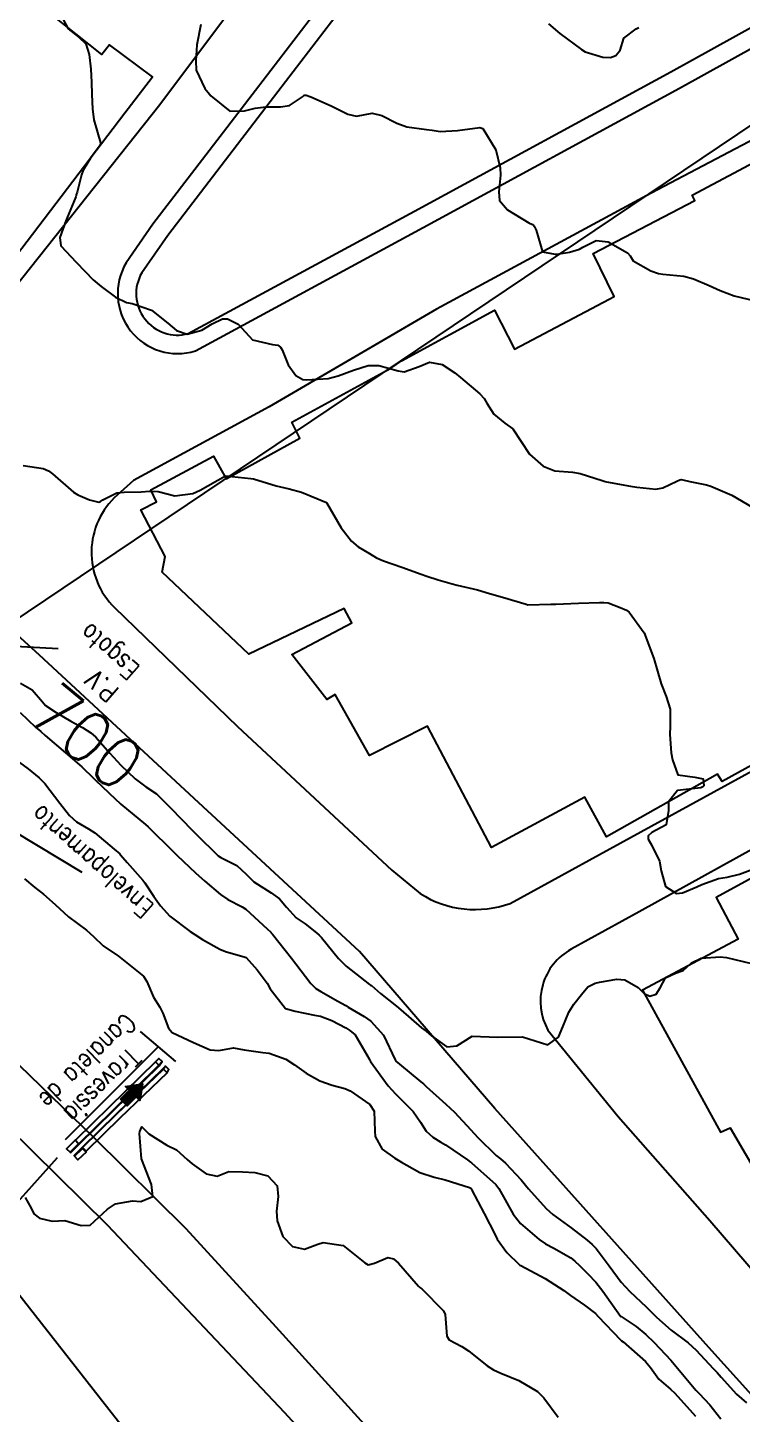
# Model space of a CAD drawing. Header units: metres. Extents: x 292545 to 299085, y 7450245 to 7463078.
# Drawn here: x 297972.6 to 298029, y 7452059.7 to 7452169.2 of the extents above; entities that cross this region are included whole.
import ezdxf
from ezdxf.enums import TextEntityAlignment as Align

# ---------------------------------------------------------------- set-up
doc = ezdxf.new("R2010")
doc.units = ezdxf.units.M
doc.linetypes.add('CONTINUO', pattern=[0])
for name, color, linetype in [('Area Verde e Lazer', 94, 'Continuous'), ('CANALETA', 151, 'Continuous'), ('Cotas', 45, 'Continuous'), ('Curvas de Nivel 1m', 11, 'Continuous'), ('Curvas de Nivel 5m', 15, 'Continuous'), ('Edificações', 30, 'Continuous'), ('Linha Férrea', 20, 'Continuous'), ('Pórtico', 62, 'Continuous'), ('TEXTO', 45, 'Continuous'), ('Vias Primárias', 230, 'Continuous')]:
    doc.layers.add(name, color=color, linetype=linetype)
doc.styles.add('ROMANS', font='romans', dxfattribs={"height": 0.2})
doc.styles.add('Style-STANDARD', font='STANDARD.shx')

msp = doc.modelspace()

# ---------------------------------------------------------------- hatches: boundary and pattern name
at = {"layer": 'TEXTO'}
msp.add_hatch(color=256, dxfattribs=at).paths.add_polyline_path([(297979.9, 7452084.56), (297980.61, 7452085.28), (297980.31, 7452085.58), (297981.64, 7452085.79), (297981.44, 7452084.46), (297981.14, 7452084.76), (297980.42, 7452084.04)])

# ---------------------------------------------------------------- linework, layer by layer
at = {"layer": 'Area Verde e Lazer'}
msp.add_lwpolyline([(297985.26, 7452145.01), (298003.13, 7452154.67), (298023.37, 7452165.67), (298043.44, 7452176.82, 0.492846), (298043.05, 7452196.11), (298029.52, 7452204.1, 0.32389), (298022.52, 7452203.45), (298012.08, 7452189.98), (298001.42, 7452175.98), (297991.73, 7452163.32), (297983.65, 7452152.77), (297981.58, 7452149.81, 0.667779)], format="xyb", close=True, dxfattribs=at)
at = {"layer": 'CANALETA', "linetype": 'CONTINUO'}
for points in [[(297975.93, 7452080.38, 703.83), (297975.97, 7452080.37, 703.34), (297976.63, 7452081.02, 703.27), (297979.32, 7452083.64, 703.46), (297982.95, 7452087.2, 703.36), (297983.19, 7452087.53, 703.24)], [(297982.66, 7452087.52, 703.69), (297979.03, 7452083.96, 703.77), (297976.34, 7452081.32, 703.57)], [(297983.47, 7452087.17, 703.3), (297983.24, 7452086.96, 703.36), (297979.53, 7452083.37, 703.45), (297976.87, 7452080.75, 703.26), (297976.24, 7452080.11, 703.34), (297976.26, 7452080.07, 703.84)], [(297976.61, 7452081.03, 703.57), (297979.31, 7452083.67, 703.77), (297982.94, 7452087.24, 703.66)], [(297976.9, 7452080.74, 703.56), (297979.57, 7452083.36, 703.74), (297983.3, 7452086.95, 703.66)], [(297983.58, 7452086.66, 703.66), (297979.85, 7452083.07, 703.74), (297977.18, 7452080.45, 703.56)], [(297976.59, 7452081.03, 703.74), (297976.61, 7452081.03, 703.57), (297976.34, 7452081.32, 703.57), (297976.31, 7452081.32, 703.77)], [(297977.18, 7452080.38, 703.77), (297977.18, 7452080.45, 703.56), (297976.9, 7452080.74, 703.56), (297976.91, 7452080.67, 703.76)]]:
    msp.add_polyline3d(points, dxfattribs=at)
for points in [[(297982.94, 7452087.24, 703.66), (297983.19, 7452087.53, 703.24), (297982.93, 7452087.77, 703.2), (297982.66, 7452087.52, 703.69)], [(297983.3, 7452086.95, 703.66), (297983.58, 7452086.66, 703.66), (297983.72, 7452086.91, 703.29), (297983.47, 7452087.17, 703.3)], [(297975.93, 7452080.38, 703.83), (297976.59, 7452081.03, 703.74), (297976.31, 7452081.32, 703.77), (297975.65, 7452080.66, 703.34)], [(297976.26, 7452080.07, 703.84), (297976.91, 7452080.67, 703.76), (297977.18, 7452080.38, 703.77), (297976.53, 7452079.78, 703.34)]]:
    msp.add_polyline3d(points, close=True, dxfattribs=at)
at = {"layer": 'Curvas de Nivel 1m', "flags": 128}
for points, elevation in [([(297975.32, 7452169.93), (297975.78, 7452169.08), (297976.62, 7452168.43), (297977.16, 7452167.9), (297977.44, 7452167.06), (297977.56, 7452165.9), (297977.62, 7452164.86), (297977.65, 7452163.9), (297977.68, 7452162.76), (297977.79, 7452161.9), (297978.32, 7452160.08), (297978.3, 7452159.89), (297977.53, 7452158.87), (297976.96, 7452157.91), (297976.83, 7452157.56), (297976.47, 7452156.18), (297976.41, 7452155.97), (297976.4, 7452155.91), (297976.37, 7452155.82), (297975.58, 7452153.92), (297975.11, 7452152.61), (297975.2, 7452151.93), (297976.4, 7452150.65), (297977.11, 7452149.91), (297977.74, 7452149.26), (297978.38, 7452148.72), (297979.52, 7452147.88), (297980.37, 7452147.47), (297980.83, 7452147.39), (297982.36, 7452146.87), (297983.64, 7452145.83), (297984.34, 7452145.25), (297985.18, 7452144.97), (297986.34, 7452145.28), (297987.15, 7452145.79), (297987.96, 7452146.17), (297988.35, 7452146.18), (297989.21, 7452145.76), (297990.33, 7452144.52), (297991.91, 7452144.15), (297992.33, 7452144.09), (297992.54, 7452143.94), (297992.67, 7452143.72), (297993.16, 7452142.56), (297993.75, 7452141.71), (297994.3, 7452141.39), (297994.63, 7452141.36), (297996.3, 7452141.47), (297997.11, 7452141.67), (297998.3, 7452142.13), (297999.46, 7452142.49), (298000.31, 7452142.49), (298001.84, 7452142.07), (298002.3, 7452142), (298003.49, 7452142.41), (298004.31, 7452142.77), (298005.31, 7452142.57), (298006.3, 7452141.91), (298006.76, 7452141.56), (298008.28, 7452140.26), (298008.63, 7452139.89), (298008.83, 7452139.53), (298009.39, 7452138.65), (298010.26, 7452137.93), (298010.89, 7452137.5), (298012.22, 7452135.49), (298013.28, 7452134.54), (298014.21, 7452134.19), (298015.6, 7452134.06), (298016.21, 7452133.96), (298017.94, 7452133.42), (298018.2, 7452133.34), (298018.3, 7452133.32), (298020.2, 7452132.98), (298020.7, 7452132.88), (298022.19, 7452132.73), (298022.73, 7452132.83), (298023.84, 7452133.35), (298024.08, 7452133.47), (298024.2, 7452133.5), (298024.32, 7452133.47), (298024.87, 7452133.34), (298026.2, 7452133.08), (298026.54, 7452132.98), (298028.19, 7452132.26), (298029.86, 7452131.27)], 698), ([(298013.7, 7452169.47), (298014.62, 7452168.7), (298016.33, 7452167.44), (298016.6, 7452167.27), (298018.01, 7452166.83), (298018.6, 7452166.82), (298019.04, 7452166.96), (298019.38, 7452167.4), (298019.67, 7452168.34), (298020.63, 7452169.08), (298020.84, 7452169.18)], 696), ([(297986.26, 7452169.43), (297985.94, 7452167.8), (297985.85, 7452166.55), (297985.89, 7452165.81), (297986.57, 7452164.36), (297986.82, 7452164.05), (297987.04, 7452163.79), (297988.54, 7452162.57), (297989.71, 7452162.59), (297990.55, 7452162.8), (297991.38, 7452162.91), (297992.55, 7452162.91), (297993.25, 7452163.01), (297994.27, 7452163.7), (297994.42, 7452163.84), (297994.56, 7452163.84), (297994.94, 7452163.7), (297996.55, 7452162.99), (297997.87, 7452162.33), (297998.54, 7452162.19), (297999.77, 7452162.41), (298000.54, 7452162.22), (298001.72, 7452161.62), (298002.53, 7452161.33), (298004.08, 7452161.14), (298004.53, 7452161.07), (298005.15, 7452160.96), (298006.53, 7452161.06), (298008.29, 7452161.29), (298008.53, 7452161.21), (298009.55, 7452159.52), (298009.9, 7452158.11), (298009.92, 7452157.52), (298009.79, 7452156.2), (298009.85, 7452155.52), (298010.46, 7452154.78), (298012.17, 7452153.77), (298012.44, 7452153.62), (298012.52, 7452153.57), (298012.59, 7452153.49), (298012.75, 7452153.17), (298013.24, 7452151.48), (298014.23, 7452151.28), (298014.41, 7452151.28), (298014.56, 7452151.31), (298015.36, 7452151.45), (298016.17, 7452151.69), (298016.42, 7452151.83), (298017.49, 7452152.37), (298018.43, 7452152.26), (298019.95, 7452151.4), (298020.16, 7452151.15), (298020.41, 7452150.77), (298021.8, 7452149.98), (298022.4, 7452149.76), (298022.73, 7452149.7), (298024.4, 7452149.56), (298025.17, 7452149.33), (298026.39, 7452148.8), (298027.28, 7452148.41), (298028.37, 7452147.99), (298030.04, 7452147.6)], 697), ([(297972.21, 7452134.59), (297973.79, 7452134.36), (297974.21, 7452134.18), (297974.54, 7452133.94), (297976.19, 7452132.49), (297976.54, 7452132.27), (297977.46, 7452131.9), (297978.18, 7452131.71), (297978.32, 7452131.75), (297978.52, 7452131.89), (297979.61, 7452132.45), (297980.19, 7452132.49), (297981.54, 7452132.51), (297982.19, 7452132.57), (297982.89, 7452132.54), (297984.19, 7452132.2), (297985.62, 7452132.38), (297986.19, 7452132.65), (297988.2, 7452133.77), (297990.2, 7452133.58), (297990.41, 7452133.54), (297992.2, 7452132.99), (297993.24, 7452132.76), (297994.19, 7452132.49), (297996.18, 7452131.68), (297997.34, 7452129.67), (297998.14, 7452128.63), (297998.67, 7452128.19), (297999.56, 7452127.64), (298000.13, 7452127.31), (298000.68, 7452127.06), (298002.12, 7452126.58), (298003.66, 7452126.03), (298004.11, 7452125.87), (298004.99, 7452125.57), (298006.1, 7452125.26), (298006.49, 7452125.16), (298008.1, 7452124.77), (298009.06, 7452124.5), (298010.09, 7452124.2), (298011.94, 7452123.64), (298012.08, 7452123.61), (298013.9, 7452123.66), (298014.08, 7452123.66), (298014.28, 7452123.66), (298016.09, 7452123.73), (298017.73, 7452123.78), (298018.09, 7452123.79), (298018.42, 7452123.75), (298019.37, 7452123.4), (298019.87, 7452123.18), (298020.08, 7452123.03), (298021.26, 7452121.38), (298022.03, 7452119.37), (298022.61, 7452117.36), (298023.01, 7452116.35), (298023.31, 7452115.36), (298023.32, 7452114.01), (298023.29, 7452113.36), (298023.4, 7452111.9), (298023.5, 7452111.35), (298023.93, 7452110.18), (298025.26, 7452110), (298025.92, 7452109.85), (298025.97, 7452109.32), (298025.96, 7452109.27), (298025.91, 7452109.23), (298025.74, 7452109.15), (298023.91, 7452108.93), (298023.2, 7452108.05), (298023.18, 7452107.36), (298023, 7452106.23), (298021.87, 7452105.61), (298021.59, 7452105.37), (298021.58, 7452105.09), (298021.86, 7452104.65), (298022.48, 7452103.36), (298022.6, 7452102.6), (298022.95, 7452101.36), (298023.81, 7452100.81), (298024.3, 7452100.86), (298025.42, 7452101.33), (298025.82, 7452101.52), (298027.14, 7452102), (298027.83, 7452102.1), (298028.81, 7452102.32), (298029.84, 7452102.72)], 699), ([(297971.98, 7452115.1), (297973.2, 7452113.95), (297973.6, 7452113.59), (297973.96, 7452113.29), (297975.57, 7452111.92), (297975.94, 7452111.6), (297976.84, 7452110.81), (297977.79, 7452109.89), (297977.92, 7452109.76), (297979.51, 7452108.26), (297979.89, 7452107.9), (297979.93, 7452107.87), (297981.88, 7452106.25), (297982.09, 7452106.06), (297982.32, 7452105.84), (297983.85, 7452104.34), (297984.39, 7452103.81), (297985.83, 7452102.44), (297986.56, 7452101.79), (297987.81, 7452100.72), (297988.37, 7452100.34), (297989.52, 7452099.75), (297989.8, 7452099.57), (297991.49, 7452098.02), (297991.77, 7452097.75), (297991.79, 7452097.73), (297991.9, 7452097.6), (297993.4, 7452095.71), (297993.75, 7452095.26), (297994.93, 7452093.69), (297995.34, 7452093.3), (297995.72, 7452093.08), (297997.06, 7452092.31), (297997.71, 7452091.96), (297997.89, 7452091.84), (297998.2, 7452091.65), (297999.16, 7452091.1), (297999.69, 7452090.74), (298000.67, 7452089.62), (298001.59, 7452087.67), (298001.62, 7452087.61), (298001.65, 7452087.57), (298001.94, 7452087.32), (298003.64, 7452085.94), (298003.83, 7452085.78), (298004.05, 7452085.58), (298005.61, 7452084.17), (298006.29, 7452083.55), (298007.59, 7452082.15), (298008.13, 7452081.53), (298009.57, 7452080.13), (298009.91, 7452079.86), (298010.32, 7452079.51), (298011.54, 7452078.19), (298012.14, 7452077.48), (298013.52, 7452075.94), (298014.06, 7452075.46), (298015.5, 7452074.41), (298016.77, 7452073.43), (298017.16, 7452073.1), (298017.48, 7452072.77), (298018.51, 7452071.41), (298019.45, 7452070.13), (298019.79, 7452069.74), (298020.14, 7452069.39), (298021.42, 7452068.17), (298022.25, 7452067.36), (298023.4, 7452066.34), (298024.75, 7452065.34), (298025.38, 7452064.76), (298026.72, 7452063.31), (298027.03, 7452062.98), (298027.36, 7452062.61), (298028.57, 7452061.29), (298029.34, 7452060.59)], 701), ([(297971.93, 7452111.16), (297972.62, 7452110.65), (297973.48, 7452109.95), (297973.92, 7452109.49), (297975.1, 7452107.93), (297975.88, 7452106.96), (297976.43, 7452106.46), (297977.38, 7452105.9), (297977.87, 7452105.6), (297979.41, 7452104.31), (297979.84, 7452103.93), (297979.9, 7452103.87), (297980.44, 7452103.26), (297981.67, 7452101.85), (297981.82, 7452101.66), (297982.55, 7452100.58), (297983.06, 7452099.83), (297983.79, 7452099.02), (297985.41, 7452097.8), (297985.77, 7452097.56), (297986.38, 7452097.18), (297987.76, 7452096.42), (297988.2, 7452096.22), (297989.75, 7452095.79), (297989.82, 7452095.75), (297990.71, 7452094.77), (297991.48, 7452093.73), (297991.72, 7452093.28), (297992.95, 7452091.72), (297993.7, 7452091.52), (297995.22, 7452091.21), (297995.7, 7452091.11), (297996.59, 7452090.78), (297997.69, 7452090.19), (297998.03, 7452090), (297998.43, 7452089.65), (297999.54, 7452087.74), (297999.6, 7452087.63), (297999.62, 7452087.6), (297999.65, 7452087.55), (298001.06, 7452085.62), (298001.62, 7452084.99), (298003.02, 7452083.6), (298003.59, 7452082.75), (298004.04, 7452082.04), (298004.57, 7452081.58), (298005.2, 7452081.18), (298005.58, 7452080.95), (298007.32, 7452079.79), (298007.56, 7452079.6), (298007.64, 7452079.54), (298009.54, 7452077.83), (298009.79, 7452077.52), (298010.41, 7452076.39), (298010.93, 7452075.5), (298011.5, 7452074.76), (298012.97, 7452073.48), (298013.48, 7452073.15), (298014.14, 7452072.8), (298015.47, 7452072.03), (298015.8, 7452071.78), (298016.16, 7452071.44), (298016.82, 7452070.79), (298017.45, 7452070.12), (298018, 7452069.41), (298019.41, 7452067.43), (298019.45, 7452067.4), (298020.63, 7452066.61), (298021.4, 7452066), (298022.06, 7452065.36), (298023.37, 7452063.95), (298023.9, 7452063.34), (298025.35, 7452061.59), (298025.47, 7452061.45), (298025.6, 7452061.33), (298026.46, 7452060.44), (298027.32, 7452059.33)], 702), ([(297972.33, 7452101.96), (297973.13, 7452101.27), (297973.81, 7452100.75), (297974.74, 7452099.93), (297975.79, 7452098.97), (297977.21, 7452097.91), (297977.77, 7452097.41), (297978.54, 7452096.67), (297979.75, 7452095.87), (297981.73, 7452094.28), (297981.98, 7452093.85), (297982.51, 7452092.63), (297983, 7452091.83), (297983.24, 7452091.37), (297983.69, 7452090.17), (297983.98, 7452089.82), (297985.67, 7452089.05), (297986.98, 7452088.47), (297987.66, 7452088.42), (297988.82, 7452088.61), (297989.66, 7452088.46), (297991.14, 7452088.26), (297991.66, 7452088.2), (297992.96, 7452087.72), (297993.65, 7452087.28), (297994.56, 7452086.61), (297995.64, 7452086.02), (297996.62, 7452085.67), (297997.63, 7452085.42), (297998.05, 7452085.23), (297999.61, 7452084.16), (297999.94, 7452083.63), (297999.99, 7452082.04), (298000.02, 7452081.63), (298000.58, 7452080.63), (298001.57, 7452079.92), (298002.1, 7452079.6), (298003.55, 7452078.79), (298004.69, 7452078.42), (298005.54, 7452078.19), (298007.47, 7452077.6), (298007.53, 7452077.57), (298007.57, 7452077.54), (298007.64, 7452077.43), (298008.64, 7452075.53), (298009.49, 7452073.85), (298009.66, 7452073.52), (298010.43, 7452072.46), (298011.41, 7452071.49), (298011.44, 7452071.47), (298011.46, 7452071.46), (298011.52, 7452071.44), (298013.45, 7452070.41), (298014.91, 7452069.46), (298015.44, 7452069.07), (298016.56, 7452068.3), (298017.42, 7452067.64), (298017.64, 7452067.42), (298019.39, 7452065.57), (298019.48, 7452065.49), (298019.6, 7452065.4), (298021.37, 7452063.85), (298021.77, 7452063.37), (298022.44, 7452062.45), (298023.35, 7452061.68), (298023.7, 7452061.35), (298025.33, 7452059.54)], 703), ([(297972.37, 7452076.8), (297972.85, 7452075.95), (297973.07, 7452075.51), (297973.51, 7452075.16), (297974.5, 7452074.93), (297975.5, 7452075), (297976.8, 7452074.6), (297977.5, 7452074.63), (297978.87, 7452075.88), (297979.52, 7452076.3), (297980.85, 7452076.53), (297981.52, 7452076.5), (297982.47, 7452076.89), (297982.35, 7452077.84), (297981.56, 7452079.85), (297981.41, 7452081.85), (297981.42, 7452082.02), (297981.59, 7452082.39), (297982.13, 7452081.84), (297983.57, 7452080.93), (297984.34, 7452080.58), (297985.18, 7452079.81), (297985.56, 7452079.46), (297986.66, 7452078.67), (297987.54, 7452078.48), (297988.47, 7452078.85), (297989.55, 7452078.82), (297990.52, 7452078.77), (297991.54, 7452078.52), (297992.27, 7452077.72), (297992.36, 7452076.89), (297992.22, 7452075.72), (297992.28, 7452074.95), (297992.73, 7452073.72), (297993.48, 7452072.93), (297994.45, 7452072.72), (297995.48, 7452073.11), (297995.9, 7452073.26), (297997.48, 7452073.01), (297999.2, 7452071.64), (297999.46, 7452071.5), (297999.98, 7452071.63), (298001.03, 7452072.06), (298001.47, 7452071.97), (298001.87, 7452071.61), (298003.45, 7452069.81), (298003.56, 7452069.7), (298003.7, 7452069.59), (298005.42, 7452067.85), (298005.56, 7452067.56), (298005.69, 7452065.86), (298005.87, 7452065.56), (298006.87, 7452065.03), (298007.38, 7452064.71), (298008.88, 7452063.52), (298009.37, 7452063.19), (298009.94, 7452062.94), (298011.36, 7452062.36), (298012.83, 7452061.48), (298013.34, 7452060.98), (298014.48, 7452059.46)], 704)]:
    msp.add_lwpolyline(points, dxfattribs=dict(at, elevation=elevation))
at = {"layer": 'Curvas de Nivel 5m', "elevation": 700, "flags": 128}
msp.add_lwpolyline([(297972.01, 7452117.42), (297972.92, 7452116.88), (297973.73, 7452115.94), (297973.99, 7452115.66), (297974.83, 7452115.09), (297975.97, 7452114.41), (297976.89, 7452113.91), (297977.57, 7452113.5), (297977.96, 7452113.16), (297979.07, 7452111.88), (297979.93, 7452110.94), (297981.05, 7452109.86), (297981.91, 7452109.23), (297982.75, 7452108.68), (297983.61, 7452107.82), (297983.75, 7452107.68), (297983.89, 7452107.54), (297985.56, 7452105.8), (297985.87, 7452105.48), (297987.63, 7452103.78), (297987.84, 7452103.65), (297989.08, 7452103.01), (297989.83, 7452102.33), (297990.43, 7452101.74), (297991.81, 7452100.85), (297992.47, 7452100.38), (297993.01, 7452099.72), (297993.79, 7452098.89), (297994.48, 7452098.4), (297995.39, 7452097.69), (297995.6, 7452097.51), (297995.77, 7452097.34), (297997.12, 7452095.67), (297997.74, 7452095.06), (297999.56, 7452093.63), (297999.66, 7452093.57), (297999.72, 7452093.53), (298000.44, 7452092.9), (298001.71, 7452091.91), (298002.04, 7452091.61), (298003.69, 7452090.2), (298004.05, 7452089.95), (298004.46, 7452089.58), (298005.67, 7452088.7), (298006.46, 7452088.77), (298007.68, 7452089.54), (298009.68, 7452089.46), (298011.67, 7452089.49), (298013.67, 7452088.86), (298014.5, 7452089.46), (298014.85, 7452090.28), (298015.31, 7452091.45), (298015.71, 7452092.07), (298016.32, 7452092.83), (298016.83, 7452093.43), (298017.41, 7452093.74), (298017.73, 7452093.8), (298019.11, 7452094.03), (298019.73, 7452094), (298020.8, 7452093.38), (298021.26, 7452092.92), (298021.72, 7452092.71), (298022.21, 7452092.87), (298022.54, 7452093.36), (298022.95, 7452094.15), (298023.74, 7452094.52), (298024.36, 7452094.73), (298025.02, 7452095.33), (298025.76, 7452095.7), (298027.27, 7452095.8), (298027.76, 7452095.76), (298029.75, 7452095.28)], dxfattribs=at)
at = {"layer": 'Edificações'}
for points in [[(297939.34, 7452175.34), (297934.54, 7452168.58), (297934.84, 7452166.52), (297936.45, 7452165.26), (297937.21, 7452166.05), (297940.92, 7452163.31), (297939.89, 7452161.79), (297944.06, 7452158.71), (297945.13, 7452160.2), (297946.76, 7452158.89), (297946.48, 7452158.54), (297946.78, 7452158.31), (297945.92, 7452157.07), (297948.94, 7452154.98), (297950.08, 7452156.29), (297955.34, 7452151.86), (297961.21, 7452146.79), (297962.8, 7452148.56), (297967.05, 7452145.15), (297980.25, 7452162.45), (297982.44, 7452165.29), (297979.04, 7452167.81), (297978.42, 7452167.04), (297972.14, 7452172.08)], [(298036.22, 7452114.48), (298027.42, 7452109.66), (298027.07, 7452110.24), (298018.29, 7452105.27), (298016.58, 7452108.41), (298009.22, 7452104.45), (298004.15, 7452114.02), (297999.58, 7452111.69), (297996.87, 7452116.51), (297996.2, 7452116.12), (297993.45, 7452119.68), (297998.19, 7452122.18), (297997.57, 7452123.3), (297990.03, 7452119.7), (297983.2, 7452126.17), (297983.42, 7452127.42), (297981.52, 7452131.09), (297982.75, 7452131.72), (297982.31, 7452132.69), (297987.25, 7452135.33), (297988.25, 7452133.55), (297994.08, 7452136.75), (297993.45, 7452138.02), (298001.26, 7452142.28), (298002.09, 7452142.85), (298009.44, 7452146.85), (298011.03, 7452143.78), (298018.5, 7452147.73), (298018.89, 7452147.95), (298017.23, 7452151.34), (298025.28, 7452155.51), (298025.07, 7452155.93), (298032.42, 7452159.87)], [(298034.96, 7452104.85), (298026.96, 7452100.5), (298028.69, 7452097.19), (298021.13, 7452093.18), (298027.29, 7452081.96), (298028.05, 7452082.31), (298030.43, 7452078.26)]]:
    msp.add_lwpolyline(points, dxfattribs=at)
at = {"layer": 'Linha Férrea', "linetype": 'Continuous'}
for points in [[(297893.72, 7452147.89), (297914.1, 7452132.6), (297926.88, 7452122.2), (297939.08, 7452112.27), (297953.85, 7452099.01), (297967.06, 7452086.24), (297978.84, 7452074.65), (297992.85, 7452059.83), (298007.38, 7452043.96), (298019.92, 7452028.72), (298036.17, 7452008.29), (298049.85, 7451990), (298064.39, 7451969.86), (298079.59, 7451947.67), (298092.51, 7451928.63), (298107.33, 7451907.01), (298120.77, 7451886.73)], [(298109.83, 7451909.87), (298101.46, 7451922.29), (298094.25, 7451933.5), (298087.81, 7451942.66), (298079.09, 7451955.52), (298071.88, 7451966), (298060.19, 7451983.04), (298050.94, 7451995.8), (298041.58, 7452008.18), (298026.61, 7452026.71), (298015.47, 7452040.32), (298007.07, 7452049.97), (298000.21, 7452057.74), (297992.2, 7452066.57), (297985.1, 7452074.34), (297977.8, 7452081.54), (297968.55, 7452090.46), (297959.91, 7452098.9), (297950.74, 7452107.21), (297937.94, 7452118.44), (297926.33, 7452127.84), (297915.76, 7452136.28), (297904.64, 7452144.73)]]:
    msp.add_lwpolyline(points, dxfattribs=at)
at = {"layer": 'Pórtico'}
for points in [[(297981.45, 7452089.91), (297984.25, 7452087.54)], [(297982.89, 7452088.69), (297975.53, 7452081.35)], [(297969.72, 7452074.18), (297974.93, 7452079.95)]]:
    msp.add_lwpolyline(points, dxfattribs=at)
at = {"layer": 'TEXTO', "linetype": 'CONTINUO', "flags": 128}
for points in [[(297980.34, 7452085.59), (297980.34, 7452085.55)], [(297980.44, 7452085.6), (297980.44, 7452085.45)], [(297980.54, 7452085.62), (297980.54, 7452085.35)], [(297980.54, 7452084.16), (297980.54, 7452085.21)], [(297980.64, 7452084.26), (297980.64, 7452085.64)], [(297980.74, 7452084.36), (297980.74, 7452085.65)], [(297980.84, 7452084.46), (297980.84, 7452085.67)], [(297980.94, 7452084.57), (297980.94, 7452085.68)], [(297981.04, 7452084.67), (297981.04, 7452085.7)], [(297981.14, 7452084.76), (297981.14, 7452085.71)], [(297981.24, 7452084.66), (297981.24, 7452085.73)], [(297981.34, 7452084.56), (297981.34, 7452085.74)], [(297981.44, 7452084.47), (297981.44, 7452085.76)], [(297981.54, 7452085.13), (297981.54, 7452085.78)], [(297979.94, 7452084.61), (297979.94, 7452084.52)], [(297980.04, 7452084.71), (297980.04, 7452084.42)], [(297980.14, 7452084.81), (297980.14, 7452084.32)], [(297980.24, 7452084.91), (297980.24, 7452084.22)], [(297980.34, 7452084.12), (297980.34, 7452085.01)], [(297980.44, 7452084.06), (297980.44, 7452085.11)]]:
    msp.add_lwpolyline(points, dxfattribs=at)
at = {"layer": 'TEXTO', "linetype": 'CONTINUO'}
for points in [[(297958.52, 7452113.59, 0), (298135.17, 7452232.42, 0)], [(297974.97, 7452120.12, 0), (297966.71, 7452120.56, 0)], [(297958.79, 7452113.36, 0), (297976.86, 7452102.49, 0)]]:
    msp.add_polyline3d(points, dxfattribs=at)
msp.add_polyline3d([(297979.9, 7452084.56, 0), (297980.61, 7452085.28, 0), (297980.31, 7452085.58, 0), (297981.64, 7452085.79, 0), (297981.44, 7452084.46, 0), (297981.14, 7452084.76, 0), (297980.42, 7452084.04, 0)], close=True, dxfattribs=at)
at = {"layer": 'Vias Primárias'}
for points in [[(297970.23, 7452147.04), (297983.02, 7452163.1), (298003.9, 7452190.97), (298017.03, 7452208.19, 0.314894), (298015.93, 7452214.64), (298011.68, 7452219.98), (297997.69, 7452229.05), (297991.83, 7452232.82), (297986.04, 7452233.92, 0.273294), (297980.28, 7452231.94), (297973.02, 7452222.62), (297964.59, 7452211.15), (297957.81, 7452202.44), (297948.81, 7452190.71), (297942.06, 7452181.58), (297935.12, 7452172.85), (297932.65, 7452168.95, 0.37071), (297935.12, 7452161.16), (297952.09, 7452148.1), (297959.06, 7452142.25, 0.433002), (297967.34, 7452143.24), (297970.23, 7452147.04)], [(297985.82, 7452143.65), (298003.82, 7452153.38), (298024.07, 7452164.39), (298044.25, 7452175.6, 0.497478), (298043.85, 7452197.33), (298030.26, 7452205.36, 0.329396), (298021.45, 7452204.45), (298010.92, 7452190.86), (298000.26, 7452176.86), (297990.57, 7452164.21), (297982.47, 7452153.64), (297980.35, 7452150.6, 0.687642), (297985.82, 7452143.65, -1.682442)], [(298047.4, 7452169.86), (298035.65, 7452163.37), (298021.82, 7452156.11), (298004.86, 7452146.94), (297991.66, 7452139.24), (297980.94, 7452133.41), (297979.64, 7452132.25, 0.434316), (297979.43, 7452123.38), (297989.14, 7452114), (298001.33, 7452102.66), (298003.58, 7452100.8, 0.23256), (298010.68, 7452100.03), (298021.82, 7452106.13), (298035.04, 7452113.36), (298044.38, 7452118.46), (298055.34, 7452124.41), (298065.94, 7452130.23), (298077.62, 7452136.59), (298082.36, 7452139.13)], [(298113.97, 7452150.19), (298100.19, 7452142.62), (298086.24, 7452135.29), (298070.25, 7452126.63), (298058.65, 7452120.09), (298045.6, 7452112.86), (298032.48, 7452105.78), (298020.88, 7452099.35), (298015.5, 7452096.4, 0.416259), (298013.67, 7452090.02), (298019.22, 7452083.2), (298026.46, 7452074.98), (298032.3, 7452068.21), (298035.97, 7452064.18, 0.345397), (298044.08, 7452062.81), (298057.77, 7452070.25), (298073.14, 7452078.61), (298088.3, 7452087.29), (298099.57, 7452093.51)], [(298105.19, 7451878.22, 0.092228), (298097.34, 7451898.19, 0.015887), (298087.75, 7451912.51), (298076.75, 7451928.99), (298058.6, 7451956.32), (298045.74, 7451974.13), (298033.48, 7451990.62), (298023.31, 7452003.94), (298013.79, 7452015.74), (298005.82, 7452025.76), (297996.81, 7452037.12), (297987.38, 7452049.36), (297978.21, 7452061.04), (297969.84, 7452071.7), (297960.2, 7452083.47), (297954.35, 7452089.92), (297936.53, 7452104.95), (297925.96, 7452113.95), (297915.07, 7452122.99), (297908.63, 7452128.41)]]:
    msp.add_lwpolyline(points, format="xyb", dxfattribs=at)
msp.add_lwpolyline([(298145.63, 7451892.69), (298127.67, 7451924.49), (298111.13, 7451953.84), (298103.62, 7451966.89), (298096.8, 7451976.61), (298081.52, 7451996.56), (298067.52, 7452014.9), (298050.54, 7452037.1), (298040.69, 7452049.1), (298026.38, 7452064.95), (298009.46, 7452083.82), (297998.77, 7452096.24), (297985.71, 7452108.3), (297973.48, 7452119.64), (297954.9, 7452136.5), (297943.26, 7452146.12), (297934.38, 7452153.14), (297922.14, 7452162.8), (297911.08, 7452170.91), (297898.97, 7452179.7)], dxfattribs=at)

# ---------------------------------------------------------------- texts
at = {"layer": 'Cotas', "style": 'Style-STANDARD'}
msp.add_text('700', height=4, rotation=320.1416, dxfattribs=at).set_placement((297977.26, 7452113.17, 700), align=Align.MIDDLE_CENTER)
at = {"layer": 'TEXTO', "style": 'ROMANS', "width": 0.8}
for s, rotation, p in [('Esgoto', 138.5474, (297981.52, 7452118.67)), ('P.V', 138.5474, (297979.88, 7452116.94)), ('Envelopamento', 138.276, (297982.64, 7452099.85)), ('Canaleta de', 224.2826, (297980.27, 7452091.44)), ('Travessia', 224.2825, (297980.57, 7452088.72))]:
    msp.add_text(s, height=1.5, rotation=rotation, dxfattribs=at).set_placement(p)

doc.saveas('drawing.dxf')
